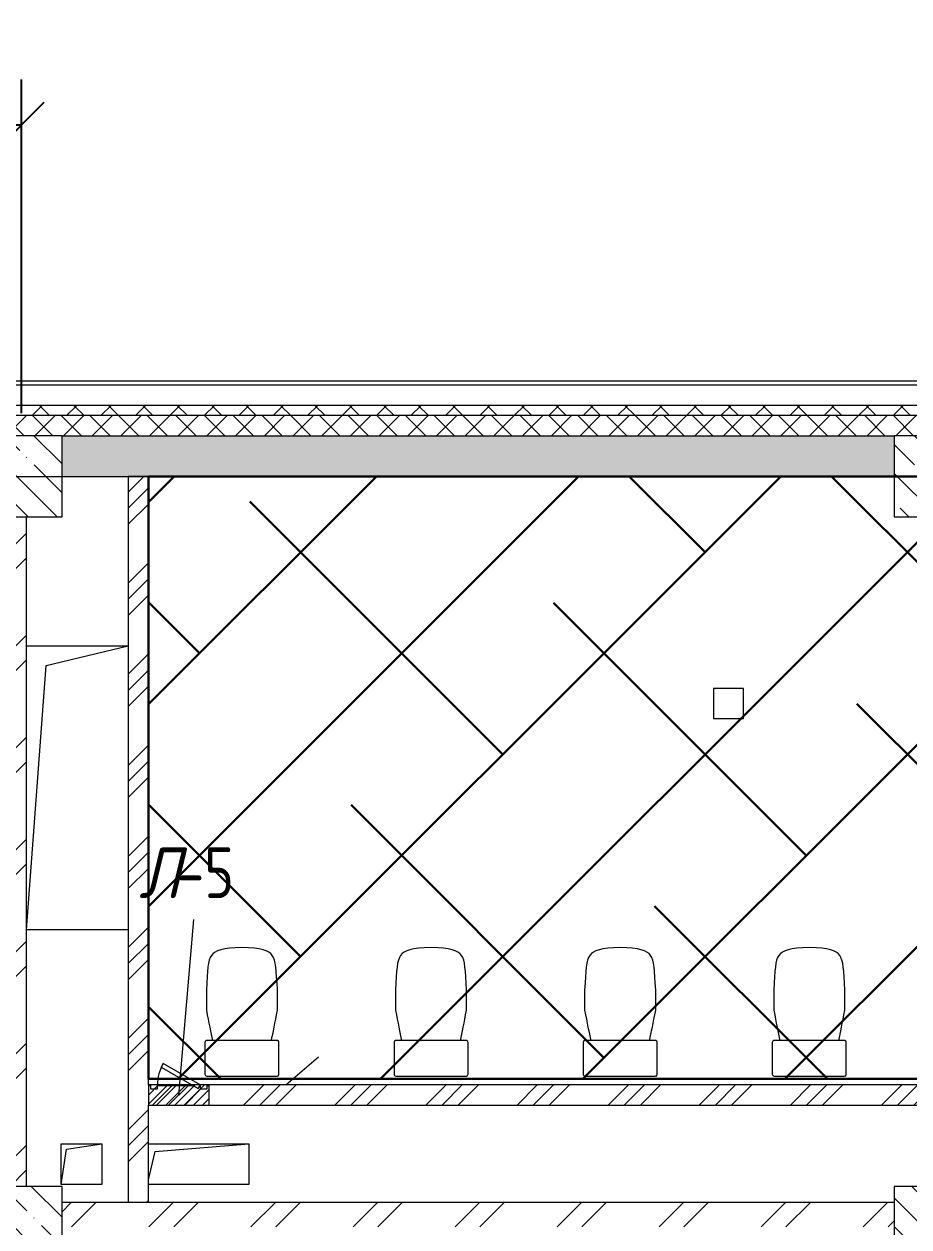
# Model space of a CAD drawing. Header units: millimetres. Extents: x -68946 to 690821, y -552984 to 293768.
# Drawn here: x 53961 to 58322, y -67620 to -61690 of the extents above; entities that cross this region are included whole.
import ezdxf

# ---------------------------------------------------------------- set-up
doc = ezdxf.new("R2010")
doc.units = ezdxf.units.MM
doc.linetypes.add('ADSK_Линия сетки', pattern=[2500, 2000, -250, 0, -250])
doc.layers.get('Defpoints').update_dxf_attribs({"color": 250})
for name, color, linetype, lineweight in [('1.1) Стяжка 5 вып.', 30, 'Continuous', 30), ('1.3) Звуко-изол           5 вып.', 90, 'Continuous', 30), ('A-____-____-DIMS', 250, 'Continuous', 9), ('A-DETL-GENF-OTLN', 250, 'Continuous', 5), ('A-DOOR-____-IDEN', 250, 'Continuous', 9), ('A-DOOR-____-MCUT', 250, 'Continuous', 5), ('A-DOOR-____-OTLN', 250, 'Continuous', 5), ('A-FLOR-____-OTLN', 250, 'Continuous', 9), ('A-GENM-____-MCUT', 250, 'Continuous', 25), ('A-GENM-____-OTLN', 250, 'Continuous', 9), ('A-GLAZ-____-OTLN', 250, 'Continuous', 5), ('A-WALL-____-MCUT', 250, 'Continuous', 13), ('A-WALL-____-PATT', 250, 'Continuous', 13), ('A-WALL-FNSH-MCUT', 250, 'Continuous', 13), ('P-SANR-FIXT-OTLN', 250, 'Continuous', 9), ('S-COLS-____-MCUT', 250, 'Continuous', 25), ('S-COLS-____-OTLN', 250, 'Continuous', 9), ('S-GRID-____-OTLN', 250, 'Continuous', 9)]:
    doc.layers.add(name, color=color, linetype=linetype, lineweight=lineweight)
doc.styles.add('ISOCPEUR_I_1', font='ГОСТ тип А.ttf', dxfattribs={"height": 2500})
doc.styles.get("Standard").update_dxf_attribs({"font": 'ГОСТ тип А.ttf'})
doc.dimstyles.new('А3', dxfattribs={"dimtxt": 333, "dimasz": 222, "dimexe": 222, "dimexo": 111, "dimgap": 111, "dimtad": 1, "dimtoh": 1, "dimdec": 0, "dimrnd": 0.0015, "dimzin": 0, "dimdsep": 46, "dimtxsty": 'Standard', "dimblk": 'OBLIQUE', "dimcen": 0, "dimclrd": 7, "dimclre": 7, "dimclrt": 7, "dimadec": 0, "dimazin": 0, "dimtfac": 1, "dimtdec": 0, "dimtofl": 0, "dimtmove": 0, "dimatfit": 3, "dimfxl": 1, "dimtolj": 1, "dimtzin": 0, "dimarcsym": 0})
pattern_1 = [(45, (-601.3, -122294.8), (-251.4472, 251.4472), []), (45, (-601.3, -121913.8), (-251.4472, 251.4472), [])]
pattern_2 = [(45, (-601.3, -122294.8), (-224.5064, 224.5064), []), (45, (-521.92, -122294.8), (0, 449.0128), []), (45, (-680.67, -122294.8), (0, 449.0128), [])]

# ---------------------------------------------------------------- blocks, each defined once
blk = doc.blocks.new('SND_Унитаз_Santek_HEO - Santek HEO_ 365х635х785_ выпуск-прямой_ PN4_5_ Х-резьба НР DN15_ К-гл_кон_ П DN100-25961145-АР1_Маркировочный план 2 этажа С1')
at = {"layer": 'P-SANR-FIXT-OTLN', "lineweight": 5}
for p, q in [((-175, 423.4), (-175, 325.6)), ((175, 325.6), (175, 423.4)), ((-182.5, 165.8), (-182.5, 10)), ((172.5, 175.8), (-172.5, 175.8)), ((182.5, 10), (182.5, 165.8)), ((-172.5, 0), (172.5, 0))]:
    blk.add_line(p, q, dxfattribs=at)
for centre, start, end in [((-172.5, 165.8), 90, 180), ((-172.5, 165.8), 105, 180), ((172.5, 165.8), 0, 90), ((172.5, 165.8), 0, 75), ((-172.5, 10), 180, 270), ((-172.5, 10), 180, 270), ((172.5, 10), 270, 0), ((172.5, 10), 285, 0)]:
    blk.add_arc(centre, 10, start, end, dxfattribs=at)
for points, knots in [([(0, 634.5), (-96, 631.3), (-168.1, 609.5), (-169.2, 526.5), (-175, 423.4)], [-0.5440111, -0.5440111, -0.5440111, -0.5440111, -0.2757876, 0, 0, 0, 0]), ([(175, 423.4), (169.2, 526.5), (168.1, 609.5), (96, 631.3), (0, 634.5)], [-0.5440111, -0.5440111, -0.5440111, -0.5440111, -0.2682234, 0, 0, 0, 0])]:
    blk.add_open_spline(points, degree=3, knots=knots, dxfattribs=at)
for points in [[(-175, 325.6), (-163, 263.9), (-153.6, 214.5), (-145, 174.9)], [(145, 174.9), (153.6, 214.5), (163, 263.9), (175, 325.6)]]:
    blk.add_open_spline(points, degree=3, dxfattribs=at)
blk = doc.blocks.new('ТП-104 - ТП-104_110-150VSDs-28716108-АР1_Маркировочный план 2 этажа С1')
at = {"layer": 'P-SANR-FIXT-OTLN', "lineweight": 5}
for p, q in [((74, 74), (-74, 74)), ((-74, 74), (-74, -74)), ((74, -74), (74, 74)), ((-74, -74), (74, -74))]:
    blk.add_line(p, q, dxfattribs=at)
blk = doc.blocks.new('_Wn_-As_OpeningMEP_floor__Rectangular - _Wn_-As_OpeningMEP_floor__Rectangular-V18-АР1_Маркировочный план 2 этажа С1')
at = {"layer": 'A-DETL-GENF-OTLN'}
for p, q in [((-212.2, 112.2), (250, 150)), ((-245, -28.4), (-212.2, 112.2))]:
    blk.add_line(p, q, dxfattribs=at)
blk = doc.blocks.new('_Wn_-As_OpeningMEP_floor__Rectangular - _Wn_-As_OpeningMEP_floor__Rectangular-32466825-АР1_Маркировочный план 2 этажа С1')
at = {"layer": 'A-DETL-GENF-OTLN'}
for p, q in [((-100, -50), (-73.2, 123.2)), ((-73.2, 123.2), (100, 150))]:
    blk.add_line(p, q, dxfattribs=at)
blk = doc.blocks.new('_Wn_-As_OpeningMEP_floor__Rectangular - _Wn_-As_OpeningMEP_floor__Rectangular-33952632-АР1_Маркировочный план 2 этажа С1')
at = {"layer": 'A-DETL-GENF-OTLN'}
for p, q in [((-152.9, 652.9), (250, 750)), ((-250, -650), (-152.9, 652.9))]:
    blk.add_line(p, q, dxfattribs=at)
blk = doc.blocks.new('BSC_Колонна _Прямоугольная - 400x400-V38-АР1_Маркировочный план 2 этажа С1')
at = {"layer": 'S-COLS-____-OTLN', "lineweight": 5}
h = blk.add_hatch(dxfattribs=at)
h.set_pattern_fill('FP_41', color=256, style=0, pattern_type=2)
h.set_pattern_definition([(135, (-54550, -54675), (-142.5619, -142.5619), []), (135, (-54407.44, -54675), (-142.5619, -142.5619), [252.016, -50.403, 3.353, -47.05])])
h.paths.add_polyline_path([(-200, -200), (200, -200), (200, 200), (-200, 200)])
at = {"layer": 'S-COLS-____-MCUT', "lineweight": 5}
for p, q in [((200, 200), (-200, 200)), ((-200, 200), (-200, -200)), ((200, -200), (200, 200)), ((-200, -200), (200, -200))]:
    blk.add_line(p, q, dxfattribs=at)
blk = doc.blocks.new('BSC_Колонна _Прямоугольная - 400x400-V39-АР1_Маркировочный план 2 этажа С1')
at = {"layer": 'S-COLS-____-OTLN', "lineweight": 5}
h = blk.add_hatch(dxfattribs=at)
h.set_pattern_fill('FP_42', color=256, style=0, pattern_type=2)
h.set_pattern_definition([(135, (-59050, -54675), (-142.5619, -142.5619), []), (135, (-58907.44, -54675), (-142.5619, -142.5619), [252.016, -50.403, 3.353, -47.05])])
h.paths.add_polyline_path([(-173.1, -200), (200, -200), (200, 200), (-200, 200), (-200, -200)])
at = {"layer": 'S-COLS-____-MCUT', "lineweight": 5}
for p, q in [((200, 200), (-200, 200)), ((-200, 200), (-200, -200)), ((200, -200), (200, 200)), ((-200, -200), (200, -200))]:
    blk.add_line(p, q, dxfattribs=at)
blk = doc.blocks.new('BSC_Колонна _Прямоугольная - 400x400-V43-АР1_Маркировочный план 2 этажа С1')
at = {"layer": 'S-COLS-____-OTLN', "lineweight": 5}
h = blk.add_hatch(dxfattribs=at)
h.set_pattern_fill('FP_47', color=256, style=0, pattern_type=2)
h.set_pattern_definition([(135, (-54550, -58375), (-142.5619, -142.5619), []), (135, (-54407.44, -58375), (-142.5619, -142.5619), [252.016, -50.403, 3.353, -47.05])])
h.paths.add_polyline_path([(-200, -200), (200, -200), (200, 200), (-200, 200)])
at = {"layer": 'S-COLS-____-MCUT', "lineweight": 5}
for p, q in [((200, 200), (-200, 200)), ((-200, 200), (-200, -200)), ((200, -200), (200, 200)), ((-200, -200), (200, -200))]:
    blk.add_line(p, q, dxfattribs=at)
blk = doc.blocks.new('BSC_Колонна _Прямоугольная - 400x400-V44-АР1_Маркировочный план 2 этажа С1')
at = {"layer": 'S-COLS-____-OTLN', "lineweight": 5}
h = blk.add_hatch(dxfattribs=at)
h.set_pattern_fill('FP_48', color=256, style=0, pattern_type=2)
h.set_pattern_definition([(135, (-59050, -58375), (-142.5619, -142.5619), []), (135, (-58907.44, -58375), (-142.5619, -142.5619), [252.016, -50.403, 3.353, -47.05])])
h.paths.add_polyline_path([(-200, -200), (200, -200), (200, 200), (-200, 200)])
at = {"layer": 'S-COLS-____-MCUT', "lineweight": 5}
for p, q in [((200, 200), (-200, 200)), ((-200, 200), (-200, -200)), ((200, -200), (200, 200)), ((-200, -200), (200, -200))]:
    blk.add_line(p, q, dxfattribs=at)
blk = doc.blocks.new('АР_Люк - ЛРС_ВК_300х400_внутренний_RAL 9003-42734016-АР1_Маркировочный план 2 этажа С1')
at = {"layer": 'A-DOOR-____-OTLN'}
h = blk.add_hatch(dxfattribs=at)
h.set_pattern_fill('FP_53', color=256, style=0, pattern_type=2)
h.set_pattern_definition([(45, (125, 0), (-22.6274, 22.6274), [])])
h.paths.add_polyline_path([(275, 50), (-25, 50), (-25, -50), (275, -50)])
at = {"layer": 'A-DETL-GENF-OTLN'}
for p, q in [((275, 50), (-25, 50)), ((-25, 50), (-25, -50)), ((275, -50), (275, 50)), ((-25, -50), (275, -50))]:
    blk.add_line(p, q, dxfattribs=at)
at = {"layer": 'A-DOOR-____-MCUT', "lineweight": 5}
for p, q in [((48.1, 155), (38.1, 137.7)), ((38.1, 137.7), (220, 32.7)), ((230, 50), (48.1, 155)), ((20, 50), (-15, 50)), ((-15, 50), (-15, 30)), ((-15, 30), (20, 30)), ((20, 30), (20, 50)), ((220, 32.7), (230, 50)), ((265, 50), (230, 50)), ((230, 50), (230, 30)), ((230, 30), (265, 30)), ((265, 30), (265, 50))]:
    blk.add_line(p, q, dxfattribs=at)
blk.add_arc((230, 50), 210, 150, 180, dxfattribs=at)
at = {"layer": 'A-DOOR-____-OTLN'}
blk.add_line((230, 50), (48.1, 155), dxfattribs=at)
blk = doc.blocks.new('ASML_АР_Отделка Люка - ВО Отделка люков_Грунтовка 0_Шпатлевка 0_Окраска 0_0-42467640-АР1_Маркировочный план 2 этажа С1')
at = {"layer": 'A-GENM-____-MCUT', "lineweight": 5}
for p, q in [((-140, 3), (-150, 3)), ((-150, 3), (-150, 0)), ((65, 3), (-105, 3)), ((150, 3), (140, 3)), ((150, 0), (150, 3)), ((-150, 0), (-140, 0)), ((-105, 0), (70.2, 0)), ((103.3, 0), (105, 0)), ((140, 0), (150, 0))]:
    blk.add_line(p, q, dxfattribs=at)
blk = doc.blocks.new('_Oblique')
at = {"color": 0, "linetype": 'ByBlock', "lineweight": -2}
blk.add_line((-0.5, -0.5), (0.5, 0.5), dxfattribs=at)
blk = doc.blocks.new('*D2836')
at = {"layer": 'A-____-____-DIMS', "color": 7, "lineweight": -2, "transparency": 16777216}
for p, q in [((52998.7, -63808.8), (52998.7, -61964.2)), ((53948.7, -63608.8), (53948.7, -61964.2)), ((52998.7, -62186.2), (53948.7, -62186.2))]:
    blk.add_line(p, q, dxfattribs=at)
at = {"layer": 'Defpoints', "color": 0, "lineweight": 30, "transparency": 16777216}
for p in [(53948.7, -62186.2), (53948.7, -63719.8), (52998.7, -63919.8)]:
    blk.add_point(p, dxfattribs=at)
at = {"layer": 'A-____-____-DIMS', "color": 7, "lineweight": -2, "transparency": 16777216, "xscale": 222, "yscale": 222, "zscale": 222, "rotation": 180}
blk.add_blockref('_Oblique', (52998.7, -62186.2), dxfattribs=at)
at = {"layer": 'A-____-____-DIMS', "color": 7, "lineweight": -2, "transparency": 16777216, "xscale": 222, "yscale": 222, "zscale": 222}
blk.add_blockref('_Oblique', (53948.7, -62186.2), dxfattribs=at)
at = {"layer": 'A-____-____-DIMS', "color": 7, "transparency": 16777216, "insert": (53473.7, -61908.7), "char_height": 333, "width": 1.344, "attachment_point": 5}
blk.add_mtext('\\A1;950', dxfattribs=at)

msp = doc.modelspace()

# ---------------------------------------------------------------- hatches: boundary and pattern name
at = {"layer": '1.1) Стяжка 5 вып.', "lineweight": 30, "true_color": 0xf26722}
h = msp.add_hatch(dxfattribs=at)
h.set_pattern_fill('ANSI32', color=30, scale=222)
h.paths.add_polyline_path([(60590.9212, -63919.7883), (54573.7078, -63919.7883), (54573.7078, -66890.3049), (60590.9212, -66890.3049)])
at = {"layer": '1.3) Звуко-изол           5 вып.', "lineweight": 30}
h = msp.add_hatch(dxfattribs=at)
h.set_pattern_fill('ANSI38', color=256, scale=222)
h.paths.add_polyline_path([(60590.9212, -63919.7883), (54573.7078, -63919.7883), (54573.7078, -66890.3049), (60590.9212, -66890.3049)])
at = {"layer": 'A-WALL-____-PATT', "lineweight": 15, "true_color": 0x000000}
h = msp.add_hatch(dxfattribs=at)
h.set_pattern_fill('FP_16', color=18, style=0, pattern_type=2)
h.set_pattern_definition([(135, (-601.29, -122294.79), (-84.85281, -84.85281), []), (225, (-601.29, -122294.79), (84.85281, -84.85281), [])])
h.paths.add_polyline_path([(68658.7078, -63619.7883), (68658.7078, -63569.7883), (62418.9373, -63569.7883), (62418.9373, -63619.7883), (67832.2751, -63619.7883)])
h.paths.add_polyline_path([(60985.6868, -63619.7883), (61218.9373, -63619.7883), (61218.9373, -63569.7883), (60568.7078, -63569.7883), (60568.7078, -63619.7883)])
h.paths.add_polyline_path([(59668.7078, -63619.7883), (59668.7078, -63569.7883), (52248.9368, -63569.7883), (52248.9368, -63619.7883), (58703.4907, -63619.7883)])
h.paths.add_polyline_path([(49448.9368, -63619.7883), (49448.9368, -63569.7883), (47948.9368, -63569.7883), (47948.9368, -63619.7883), (48433.6081, -63619.7883)])
h.paths.add_polyline_path([(42048.9368, -63619.7883), (42698.9368, -63619.7883), (42698.9368, -63569.7883), (42048.9368, -63569.7883)])
h.paths.add_polyline_path([(45010.314, -63619.7883), (45148.9368, -63619.7883), (45148.9368, -63569.7883), (43598.9368, -63569.7883), (43598.9368, -63619.7883), (43869.2159, -63619.7883)])
h.paths.add_polyline_path([(39248.9368, -63619.7883), (40798.9368, -63619.7883), (40798.9368, -63569.7883), (39248.9368, -63569.7883)])
h.paths.add_polyline_path([(34898.9368, -63619.7883), (36448.9368, -63619.7883), (36448.9368, -63569.7883), (34898.9368, -63569.7883)])
h.paths.add_polyline_path([(32098.9368, -63619.7883), (32098.9368, -63569.7883), (30548.9368, -63569.7883), (30548.9368, -63619.7883), (31317.1372, -63619.7883)])
h.paths.add_polyline_path([(29034.9411, -63619.7883), (29648.9368, -63619.7883), (29648.9368, -63569.7883), (28998.7078, -63569.7883), (28998.7078, -63619.7883)])
h.paths.add_polyline_path([(27748.7078, -63619.7883), (27748.7078, -63569.7883), (23293.7078, -63569.7883), (23293.7078, -63619.7883), (26752.745, -63619.7883)])
h.paths.add_polyline_path([(21617.8037, -63619.7883), (22043.7078, -63619.7883), (22043.7078, -63569.7883), (21303.6859, -63569.7883), (21303.6859, -63619.7883)])
h.paths.add_polyline_path([(20403.6859, -63619.7883), (20403.6859, -63569.7883), (12148.6859, -63569.7883), (12148.6859, -63619.7883), (19906.1566, -63619.7883)])
h.paths.add_polyline_path([(9348.6859, -63619.7883), (9348.6859, -63569.7883), (8148.6859, -63569.7883), (8148.6859, -63619.7883), (8495.1761, -63619.7883)])
h.paths.add_polyline_path([(6948.6859, -63619.7883), (6948.6859, -63569.7883), (-951.3141, -63569.7883), (-951.3141, -63619.7883), (6212.9799, -63619.7883)])
h = msp.add_hatch(dxfattribs=at)
h.set_pattern_fill('FP_17', color=18, style=0, pattern_type=2)
h.set_pattern_definition([(45, (-601.29, -122294.79), (-70.71068, 70.71068), []), (135, (-601.29, -122294.79), (-70.71068, -70.71068), [])])
h.paths.add_polyline_path([(68448.7078, -63719.7883), (68658.7078, -63719.7883), (68658.7078, -63619.7883), (62418.9373, -63619.7883), (62418.9373, -63719.7872), (67832.2751, -63719.7883)])
h.paths.add_polyline_path([(60985.6868, -63719.7883), (61218.9373, -63719.7883), (61218.9373, -63619.7883), (60568.7078, -63619.7883), (60568.7078, -63719.7883)])
h.paths.add_polyline_path([(59668.7078, -63719.7883), (59668.7078, -63619.7883), (52248.9368, -63619.7883), (52248.9368, -63719.7883), (58703.4907, -63719.7883)])
h.paths.add_polyline_path([(49448.7078, -63719.7883), (49448.9368, -63719.7872), (49448.7078, -63619.7883), (47948.9368, -63619.7883), (47948.9368, -63719.7883), (49048.7125, -63719.7872)])
h.paths.add_polyline_path([(44748.7078, -63719.7883), (44748.7125, -63719.7872), (45148.9368, -63719.7872), (45148.9368, -63619.7883), (43598.9368, -63619.7883), (43598.9368, -63719.7883), (43869.2159, -63719.7883)])
h.paths.add_polyline_path([(42698.9368, -63719.7883), (42698.9368, -63619.7883), (42048.9368, -63619.7883), (42048.9368, -63719.7883)])
h.paths.add_polyline_path([(40648.7078, -63719.7883), (40798.9368, -63719.7872), (40798.9368, -63619.7883), (39248.9368, -63619.7883), (39248.9368, -63719.7883), (40445.9217, -63719.7872)])
h.paths.add_polyline_path([(35748.7078, -63719.7883), (36448.9368, -63719.7872), (36448.9368, -63619.7883), (34898.9368, -63619.7883), (34898.9368, -63719.7883), (35748.6979, -63719.7872)])
h.paths.add_polyline_path([(30548.9368, -63719.7883), (32098.9368, -63719.7883), (32098.9368, -63619.7883), (30548.9368, -63619.7883)])
h.paths.add_polyline_path([(29034.9411, -63719.7883), (29648.9368, -63719.7883), (29648.9368, -63619.7883), (28998.7078, -63619.7883), (28998.7078, -63719.7883)])
h.paths.add_polyline_path([(27748.7078, -63719.7883), (27748.7078, -63619.7883), (23293.7078, -63619.7883), (23293.7078, -63719.7883), (26752.745, -63719.7883)])
h.paths.add_polyline_path([(22043.7078, -63719.7883), (22043.7078, -63619.7883), (21303.6859, -63619.7883), (21303.6859, -63719.7883), (21617.8037, -63719.7883)])
h.paths.add_polyline_path([(20403.6859, -63719.7883), (20403.6859, -63619.7883), (12148.6859, -63619.7883), (12148.6859, -63719.7883), (19906.1566, -63719.7883)])
h.paths.add_polyline_path([(9348.6859, -63719.7883), (9348.6859, -63619.7883), (8148.6859, -63619.7883), (8148.6859, -63719.7883), (8498.7078, -63719.7883)])
h.paths.add_polyline_path([(6948.6859, -63719.7883), (6948.6859, -63619.7883), (-901.3141, -63619.7883), (-901.3141, -63719.7883), (6212.9799, -63719.7883)])
h = msp.add_hatch(dxfattribs=at)
h.set_pattern_fill('FP_24', color=18, style=0, pattern_type=2)
h.set_pattern_definition([(50, (-601.3, -122294.8), (364.3679, -31.8783), [38.1, -419.1]), (355, (-601.3, -122294.8), (-70.4859, 382.1133), [30.48, -335.28]), (100.451, (-570.93, -122297.45), (293.885, 350.2334), [32.38, -356.18]), (46.184, (-601.3, -122193.2), (542.1585, -84.0858), [57.15, -628.65]), (96.636, (-556.1, -122200.2), (474.805, 494.8554), [48.57, -534.27]), (351.184, (-601.3, -122193.2), (474.8102, 494.85), [45.72, -502.92]), (21, (-550.5, -122218.6), (303.2285, -204.5305), [38.1, -419.1]), (326, (-550.5, -122218.6), (123.6039, 368.376), [30.48, -335.28]), (71.451, (-525.22, -122235.63), (426.8341, 163.8427), [32.38, -356.18]), (37.5, (-601.29, -122294.79), (6.17665, 169.11015), [16.764, -314.452, 16.764, -323.596, -336.55]), (37.5, (-601.29, -122294.79), (6.17665, 169.11015), [-671.576, 16.764, -319.786]), (7.5, (-601.3, -122294.79), (133.63888, 200.3615), [16.764, -177.292, 16.764, -306.832, -128.27]), (7.5, (-601.3, -122294.79), (133.63888, 200.3615), [-517.652, 16.764, -111.506]), (327.5, (-714.58, -122294.79), (271.18182, -11.45836), [16.764, -110.236, 16.764, -379.476, -525.78]), (327.5, (-714.58, -122294.79), (271.18182, -11.45836), [-523.24, 16.764, -509.016]), (317.5, (-765.38, -122294.8), (296.2585, 50.85285), [16.764, -148.336, 16.764, -246.38, -373.38]), (317.5, (-765.38, -122294.8), (296.2585, 50.85285), [-428.244, 16.764, -356.616])])
h.paths.add_polyline_path([(68448.7078, -63919.7883), (68448.7078, -63719.7883), (63148.7078, -63719.7883), (63148.7078, -63919.7883), (67832.2751, -63919.7883)])
h.paths.add_polyline_path([(62748.7078, -63919.7883), (62748.7078, -63719.7883), (62418.9373, -63719.7883), (62418.9373, -63919.7883)])
h.paths.add_polyline_path([(60943.7078, -63919.7883), (61218.9373, -63919.7883), (61218.9373, -63719.7883), (60568.7078, -63719.7883), (60568.7078, -63919.7883)])
h.paths.add_polyline_path([(59668.7078, -63919.7883), (59668.7078, -63719.7883), (58648.7078, -63719.7883), (58648.7078, -63919.7883), (58703.4907, -63919.7883)])
h.paths.add_polyline_path([(58248.7078, -63919.7883), (58248.7078, -63719.7883), (54148.7078, -63719.7883), (54148.7078, -63919.7883), (57562.3926, -63919.7883)])
h.paths.add_polyline_path([(52998.7078, -63919.7883), (53748.7078, -63919.7883), (53748.7078, -63719.7883), (52248.9368, -63719.7883), (52248.9368, -63919.7883), (52998.0004, -63919.7883)])
h.paths.add_polyline_path([(49448.7078, -63919.7883), (49448.9368, -63919.7883), (49448.7078, -63719.7883)])
h.paths.add_polyline_path([(49048.7078, -63919.7883), (49048.7078, -63719.7883), (47948.9368, -63719.7883), (47948.9368, -63919.7883), (48433.6081, -63919.7883)])
h.paths.add_polyline_path([(44748.7078, -63919.7883), (44748.7078, -63719.7883), (43598.9368, -63719.7883), (43598.9368, -63919.7883), (43869.2159, -63919.7883)])
h.paths.add_polyline_path([(42048.9368, -63919.7883), (42698.9368, -63919.7883), (42698.9368, -63719.7883), (42048.9368, -63719.7883)])
h.paths.add_polyline_path([(40798.9368, -63919.7883), (40798.9368, -63719.7883), (40648.7078, -63719.7883), (40648.7078, -63919.7883)])
h.paths.add_polyline_path([(39248.9368, -63919.7883), (40248.7078, -63919.7883), (40248.7078, -63719.7883), (39248.9368, -63719.7883)])
h.paths.add_polyline_path([(35748.7078, -63919.7883), (36448.9368, -63919.7883), (36448.9368, -63719.7883), (35748.7078, -63719.7883)])
h.paths.add_polyline_path([(35348.7078, -63919.7883), (35348.7078, -63719.7883), (34898.9368, -63719.7883), (34898.9368, -63919.7883)])
h.paths.add_polyline_path([(32033.7078, -63919.7883), (32098.9368, -63919.7883), (32098.9368, -63719.7883), (31123.7078, -63719.7883), (31123.7078, -63919.7883), (31913.7078, -63919.7883)])
h = msp.add_hatch(dxfattribs=at)
h.set_pattern_fill('FP_7', color=18, style=0, pattern_type=2)
h.set_pattern_definition(pattern_2)
h.paths.add_polyline_path([(54473.7078, -67499.7878), (54573.7078, -67499.7878), (54573.7078, -63919.7883), (54473.7078, -63919.7883), (54473.7078, -67271.1243)])
h = msp.add_hatch(dxfattribs=at)
h.set_pattern_fill('FP_4', color=18, style=0, pattern_type=2)
h.set_pattern_definition(pattern_1)
h.paths.add_polyline_path([(53853.7078, -67419.7878), (53973.7078, -67419.7878), (53973.7078, -64119.7878), (53853.7078, -64119.7878), (53853.7078, -67271.1243)])
h = msp.add_hatch(dxfattribs=at)
h.set_pattern_fill('FP_7', color=18, style=0, pattern_type=2)
h.set_pattern_definition(pattern_2)
h.paths.add_polyline_path([(54709.6475, -67019.7878), (58973.7083, -67019.7878), (58973.7083, -66919.7878), (54873.7078, -66919.7878), (54873.7078, -66922.7878), (54863.7078, -66923.1211), (54863.7078, -66939.7878), (54828.7078, -66939.7878), (54828.7078, -66922.7878), (54826.9758, -66922.7878), (54818.7078, -66937.1083), (54793.904, -66922.7878), (54618.7078, -66922.7878), (54618.7078, -66939.7878), (54583.7078, -66939.7878), (54583.7078, -66922.7878), (54573.7078, -66922.7878), (54573.7078, -67019.7878)])
h = msp.add_hatch(dxfattribs=at)
h.set_pattern_fill('FP_4', color=18, style=0, pattern_type=2)
h.set_pattern_definition(pattern_1)
h.paths.add_polyline_path([(58648.7078, -67619.7878), (60943.7078, -67619.7878), (60943.7078, -67499.7878), (58648.7078, -67499.7878)])
h.paths.add_polyline_path([(58248.7078, -67619.7878), (58248.7078, -67499.7878), (54148.7078, -67499.7878), (54148.7078, -67619.7871), (58132.9416, -67619.7878)])

# ---------------------------------------------------------------- linework, layer by layer
at = {"layer": '1.1) Стяжка 5 вып.', "lineweight": 30}
msp.add_lwpolyline([(54573.7078, -63919.7883), (60590.9212, -63919.7883), (60590.9212, -66890.3049), (54573.7078, -66890.3049)], close=True, dxfattribs=at)
at = {"layer": 'A-DOOR-____-IDEN', "color": 18, "true_color": 0x000000}
msp.add_line((54723.7078, -66969.7878), (54798.3776, -66104.7883), dxfattribs=at)
at = {"layer": 'A-FLOR-____-OTLN', "color": 18, "lineweight": 5, "true_color": 0x000000}
for p, q in [((53973.7078, -64754.9949), (54473.7078, -64754.9949)), ((54473.7078, -66154.9949), (53973.7078, -66154.9949)), ((54143.7857, -67409.7878), (54143.7857, -67209.7878)), ((54143.7857, -67209.7878), (54343.7857, -67209.7878)), ((54343.7857, -67209.7878), (54343.7857, -67409.7878)), ((54573.7078, -67209.7752), (55068.674, -67209.7752)), ((55068.674, -67209.7752), (55068.674, -67409.7752)), ((54343.7857, -67409.7878), (54143.7857, -67409.7878)), ((55068.674, -67409.7752), (54573.7078, -67409.7752))]:
    msp.add_line(p, q, dxfattribs=at)
at = {"layer": 'A-FLOR-____-OTLN', "color": 18, "true_color": 0x000000}
msp.add_line((55250.4243, -66919.7878), (55411.7078, -66781.5549), dxfattribs=at)
at = {"layer": 'A-WALL-____-MCUT', "color": 18, "lineweight": 15, "true_color": 0x000000}
for p, q in [((59668.7078, -63469.7883), (52248.9368, -63469.7883)), ((59668.7078, -63569.7883), (52248.9368, -63569.7883)), ((59668.7078, -63619.7883), (52248.9368, -63619.7883)), ((54148.7078, -63719.7883), (58248.7078, -63719.7883)), ((54148.7078, -63919.7883), (58248.7078, -63919.7883)), ((54573.7078, -63919.7883), (54473.7078, -63919.7883)), ((54473.7078, -63919.7883), (54473.7078, -67499.7878)), ((54573.7078, -66919.7878), (54573.7078, -63919.7883)), ((53973.7078, -67419.7878), (53973.7078, -64119.7878)), ((59073.7083, -66919.7878), (54873.7078, -66919.7878)), ((54573.7078, -67019.7878), (58973.7083, -67019.7878)), ((54573.7078, -67499.7878), (54573.7078, -67019.7878)), ((58248.7078, -67499.7878), (54148.7078, -67499.7878))]:
    msp.add_line(p, q, dxfattribs=at)
at = {"layer": 'A-WALL-FNSH-MCUT', "lineweight": 15}
msp.add_line((59668.7078, -63449.7883), (52248.9368, -63449.7883), dxfattribs=at)
at = {"layer": 'S-GRID-____-OTLN', "color": 18, "linetype": 'ADSK_Линия сетки', "true_color": 0x000000}
msp.add_line((-4170.8434, -63919.7878), (72672.5335, -63919.7878), dxfattribs=at)

# ---------------------------------------------------------------- block references
at = {"layer": 'A-DOOR-____-OTLN', "color": 18, "true_color": 0x000000}
msp.add_blockref('АР_Люк - ЛРС_ВК_300х400_внутренний_RAL 9003-42734016-АР1_Маркировочный план 2 этажа С1', (54598.7078, -66969.7878), dxfattribs=at)
at = {"layer": 'A-GENM-____-OTLN', "color": 18, "lineweight": 5, "true_color": 0x000000}
msp.add_blockref('ASML_АР_Отделка Люка - ВО Отделка люков_Грунтовка 0_Шпатлевка 0_Окраска 0_0-42467640-АР1_Маркировочный план 2 этажа С1', (54723.7078, -66922.7878), dxfattribs=at)
at = {"layer": 'A-GLAZ-____-OTLN', "color": 18, "true_color": 0x000000}
for name, p in [('_Wn_-As_OpeningMEP_floor__Rectangular - _Wn_-As_OpeningMEP_floor__Rectangular-33952632-АР1_Маркировочный план 2 этажа С1', (54223.7078, -65504.9949)), ('_Wn_-As_OpeningMEP_floor__Rectangular - _Wn_-As_OpeningMEP_floor__Rectangular-32466825-АР1_Маркировочный план 2 этажа С1', (54243.7857, -67359.7878)), ('_Wn_-As_OpeningMEP_floor__Rectangular - _Wn_-As_OpeningMEP_floor__Rectangular-V18-АР1_Маркировочный план 2 этажа С1', (54818.674, -67359.7752))]:
    msp.add_blockref(name, p, dxfattribs=at)
at = {"layer": 'P-SANR-FIXT-OTLN', "color": 18, "lineweight": 5, "true_color": 0x000000}
for name, p in [('ТП-104 - ТП-104_110-150VSDs-28716108-АР1_Маркировочный план 2 этажа С1', (57432.7467, -65038.7872)), ('SND_Унитаз_Santek_HEO - Santek HEO_ 365х635х785_ выпуск-прямой_ PN4_5_ Х-резьба НР DN15_ К-гл_кон_ П DN100-25961145-АР1_Маркировочный план 2 этажа С1', (55034.7083, -66876.4701)), ('SND_Унитаз_Santek_HEO - Santek HEO_ 365х635х785_ выпуск-прямой_ PN4_5_ Х-резьба НР DN15_ К-гл_кон_ П DN100-25961145-АР1_Маркировочный план 2 этажа С1', (55966.7083, -66876.4701)), ('SND_Унитаз_Santek_HEO - Santek HEO_ 365х635х785_ выпуск-прямой_ PN4_5_ Х-резьба НР DN15_ К-гл_кон_ П DN100-25961145-АР1_Маркировочный план 2 этажа С1', (56898.7083, -66876.4701)), ('SND_Унитаз_Santek_HEO - Santek HEO_ 365х635х785_ выпуск-прямой_ PN4_5_ Х-резьба НР DN15_ К-гл_кон_ П DN100-25961145-АР1_Маркировочный план 2 этажа С1', (57830.7083, -66876.4701))]:
    msp.add_blockref(name, p, dxfattribs=at)
at = {"layer": 'S-COLS-____-OTLN', "color": 18, "lineweight": 5, "true_color": 0x000000}
for name, p in [('BSC_Колонна _Прямоугольная - 400x400-V43-АР1_Маркировочный план 2 этажа С1', (53948.7078, -63919.7872)), ('BSC_Колонна _Прямоугольная - 400x400-V44-АР1_Маркировочный план 2 этажа С1', (58448.7078, -63919.7872)), ('BSC_Колонна _Прямоугольная - 400x400-V38-АР1_Маркировочный план 2 этажа С1', (53948.7078, -67619.7878)), ('BSC_Колонна _Прямоугольная - 400x400-V39-АР1_Маркировочный план 2 этажа С1', (58448.7078, -67619.7878))]:
    msp.add_blockref(name, p, dxfattribs=at)

# ---------------------------------------------------------------- texts
at = {"layer": 'A-DOOR-____-IDEN', "color": 18, "true_color": 0x000000, "char_height": 250, "attachment_point": 1, "style": 'ISOCPEUR_I_1'}
for s, insert, width in [('\\fISOCPEUR|b0|i1|c204|p34|;\\W.9;Л', (54527.5492, -65748.4342), 223.670812), ('-5', (54712.096, -65748.4342), 404.0505)]:
    msp.add_mtext(s, dxfattribs=dict(at, insert=insert, width=width))

# ---------------------------------------------------------------- dimensions: what is measured, and where the dimension line sits
at = {"layer": 'A-____-____-DIMS', "color": 18, "true_color": 0x000000}
dim = msp.add_linear_dim(base=(53948.7078, -62186.2062), p1=(52998.7078, -63919.7883), p2=(53948.7078, -63719.7872), dimstyle='А3', dxfattribs=at)
dim.commit()
dim.dimension.update_dxf_attribs({"geometry": '*D2836', "text_midpoint": (53473.7078, -61908.7062)})

doc.saveas('drawing.dxf')
